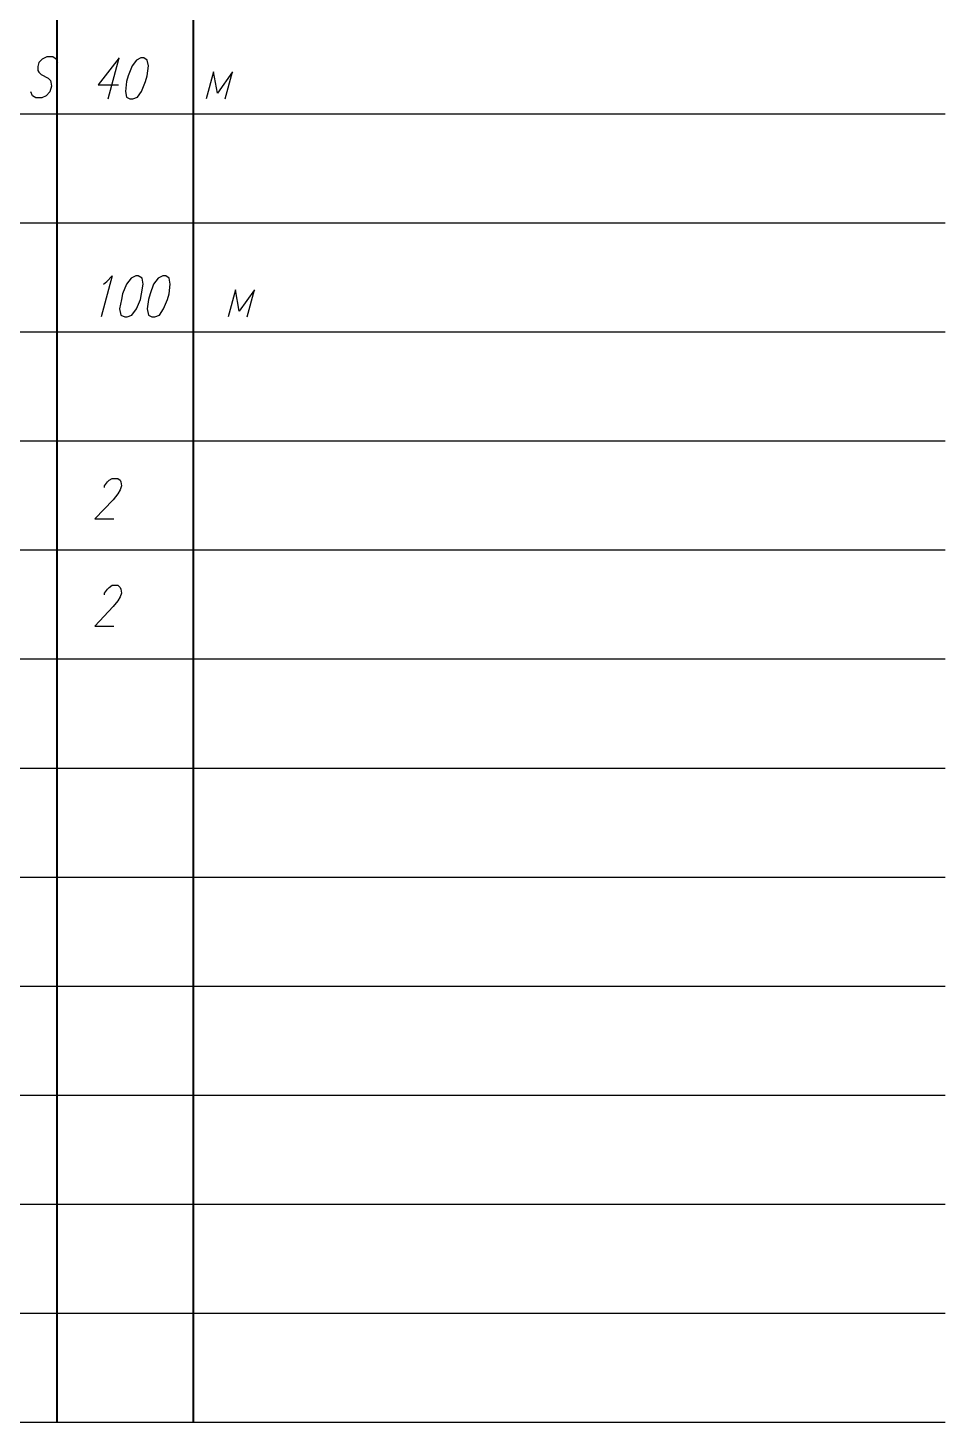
# Model space of a CAD drawing. Header units: millimetres. Extents: x 2185 to 4647, y 1259 to 2456.
# Drawn here: x 3343.9 to 3444.8, y 1664.8 to 1818.3 of the extents above; entities that cross this region are included whole.
import ezdxf

# ---------------------------------------------------------------- set-up
doc = ezdxf.new("R2010")
doc.units = ezdxf.units.MM
for name, color, linetype in [('PDF _0', 7, 'Continuous'), ('PDF _ТаБлица', 7, 'Continuous'), ('PDF _Текст.', 7, 'Continuous')]:
    doc.layers.add(name, color=color, linetype=linetype)

msp = doc.modelspace()

# ---------------------------------------------------------------- linework, layer by layer
at = {"layer": 'PDF _0', "lineweight": 25}
for points in [[(3167.15, 1808.81), (3444.85, 1808.81)], [(3167.15, 1796.81), (3444.85, 1796.81)], [(3167.15, 1784.81), (3444.85, 1784.81)], [(3167.15, 1772.81), (3444.85, 1772.81)], [(3167.15, 1760.81), (3444.85, 1760.81)], [(3167.15, 1748.81), (3444.85, 1748.81)], [(3167.15, 1736.8), (3444.85, 1736.8)], [(3167.15, 1724.8), (3444.85, 1724.8)], [(3167.15, 1712.8), (3444.85, 1712.8)], [(3167.15, 1700.8), (3444.85, 1700.8)], [(3167.15, 1688.8), (3444.85, 1688.8)], [(3167.15, 1676.79), (3444.85, 1676.79)], [(3167.15, 1664.79), (3444.85, 1664.79)]]:
    msp.add_lwpolyline(points, dxfattribs=at)
at = {"layer": 'PDF _ТаБлица', "lineweight": 40}
for points in [[(3347.12, 1664.79), (3347.12, 1974.62)], [(3362.1, 1664.79), (3362.1, 1974.62)]]:
    msp.add_lwpolyline(points, dxfattribs=at)
at = {"layer": 'PDF _Текст.', "lineweight": 25}
for points in [[(3347.18, 1814.47), (3346.99, 1814.85), (3346.61, 1815.1), (3345.98, 1815.1), (3345.47, 1814.85), (3345.09, 1814.47), (3344.96, 1814.02), (3344.96, 1813.58), (3345.09, 1813.39), (3345.34, 1813.13), (3346.1, 1812.75), (3346.36, 1812.5), (3346.42, 1812.31), (3346.48, 1811.86), (3346.29, 1811.23), (3345.91, 1810.78), (3345.4, 1810.59), (3344.77, 1810.59), (3344.39, 1810.78), (3344.2, 1811.23)], [(3352.71, 1810.47), (3353.91, 1814.97), (3351.63, 1811.99), (3353.85, 1811.99)], [(3365.6, 1810.47), (3366.42, 1813.45), (3364.77, 1811.1), (3364.33, 1813.45), (3363.5, 1810.47)], [(3352.2, 1790.08), (3352.58, 1790.34), (3353.15, 1790.97), (3351.94, 1786.46)], [(3368.01, 1786.46), (3368.84, 1789.45), (3367.12, 1787.1), (3366.74, 1789.45), (3365.92, 1786.46)], [(3352.33, 1767.67), (3352.33, 1767.86), (3352.64, 1768.3), (3352.83, 1768.49), (3353.15, 1768.68), (3353.79, 1768.68), (3354.04, 1768.49), (3354.1, 1768.3), (3354.17, 1767.86), (3354.04, 1767.41), (3353.79, 1766.97), (3353.28, 1766.33), (3351.25, 1764.24), (3353.34, 1764.24)], [(3352.33, 1755.85), (3352.33, 1756.04), (3352.64, 1756.49), (3352.83, 1756.68), (3353.15, 1756.93), (3353.79, 1756.93), (3354.04, 1756.68), (3354.1, 1756.49), (3354.17, 1756.04), (3354.04, 1755.66), (3353.79, 1755.22), (3353.28, 1754.58), (3351.25, 1752.42), (3353.34, 1752.42)]]:
    msp.add_lwpolyline(points, dxfattribs=at)
for points in [[(3356.33, 1814.97), (3355.82, 1814.72), (3355.37, 1814.09), (3354.93, 1813.01), (3354.74, 1812.37), (3354.61, 1811.29), (3354.74, 1810.66), (3355.12, 1810.47), (3355.44, 1810.47), (3355.95, 1810.66), (3356.39, 1811.29), (3356.83, 1812.37), (3357.02, 1813.01), (3357.15, 1814.09), (3357.02, 1814.72), (3356.64, 1814.97)], [(3355.75, 1790.97), (3355.25, 1790.72), (3354.74, 1790.08), (3354.29, 1789), (3354.17, 1788.37), (3353.98, 1787.35), (3354.1, 1786.65), (3354.55, 1786.46), (3354.8, 1786.46), (3355.31, 1786.65), (3355.82, 1787.35), (3356.26, 1788.37), (3356.39, 1789), (3356.58, 1790.08), (3356.45, 1790.72), (3356.01, 1790.97)], [(3358.74, 1790.97), (3358.23, 1790.72), (3357.72, 1790.08), (3357.34, 1789), (3357.15, 1788.37), (3357.02, 1787.35), (3357.15, 1786.65), (3357.53, 1786.46), (3357.85, 1786.46), (3358.36, 1786.65), (3358.8, 1787.35), (3359.25, 1788.37), (3359.44, 1789), (3359.56, 1790.08), (3359.44, 1790.72), (3359.06, 1790.97)]]:
    msp.add_lwpolyline(points, close=True, dxfattribs=at)

doc.saveas('drawing.dxf')
